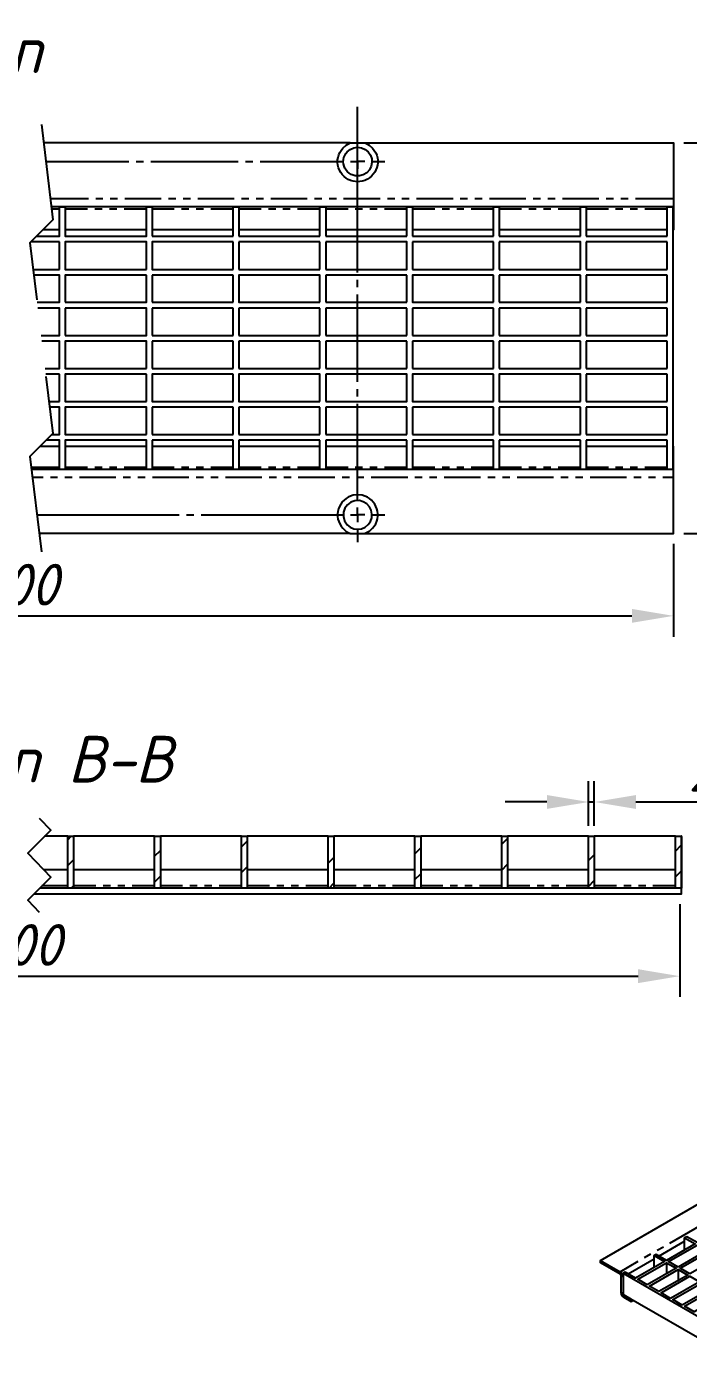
# Model space of a CAD drawing. Header units: millimetres. Extents: x 29006 to 29645, y 5570 to 5801.
# Drawn here: x 29541.5 to 29581.2, y 5585.7 to 5665 of the extents above; entities that cross this region are included whole.
import ezdxf

# ---------------------------------------------------------------- set-up
doc = ezdxf.new("R2010")
doc.units = ezdxf.units.MM
doc.styles.add('GOST-2.304_Type-B_italic', font='')
doc.styles.get('GOST-2.304_Type-B_italic').set_extended_font_data('GOST Common', italic=True)
doc.dimstyles.new('ISO-25', dxfattribs={"dimtxt": 2.5, "dimasz": 2.5, "dimexe": 1.25, "dimexo": 0.625, "dimtad": 1, "dimtoh": 1, "dimtxsty": 'GOST-2.304_Type-B_italic', "dimcen": 2.5, "dimadec": 0, "dimazin": 0, "dimtfac": 1, "dimtmove": 0, "dimatfit": 3, "dimfxl": 1, "dimarcsym": 0})

# ---------------------------------------------------------------- blocks, each defined once
blk = doc.blocks.new('*D51')
at = {"color": 0, "lineweight": -2, "transparency": 16777216}
for p, q in [((29500.333, 5633.905), (29500.333, 5628.339)), ((29580.334, 5633.905), (29580.334, 5628.339)), ((29502.833, 5629.589), (29577.834, 5629.589))]:
    blk.add_line(p, q, dxfattribs=at)
at = {"color": 0, "transparency": 16777216}
for points in [[(29502.833, 5630.006), (29502.833, 5629.172), (29500.333, 5629.589)], [(29577.834, 5630.006), (29577.834, 5629.172), (29580.334, 5629.589)]]:
    blk.add_solid(points, dxfattribs=at)
at = {"layer": 'Defpoints', "color": 0, "transparency": 16777216}
for p in [(29500.333, 5634.53), (29580.334, 5634.53), (29580.334, 5629.589)]:
    blk.add_point(p, dxfattribs=at)
at = {"color": 0, "transparency": 16777216, "insert": (29540.333, 5631.464), "char_height": 2.5, "attachment_point": 5, "style": 'GOST-2.304_Type-B_italic'}
blk.add_mtext('1000', dxfattribs=at)
blk = doc.blocks.new('*D52')
at = {"color": 0, "lineweight": -2, "transparency": 16777216}
for p, q in [((29580.959, 5657.971), (29586.97, 5657.971)), ((29585.72, 5655.471), (29585.72, 5637.03)), ((29580.959, 5634.53), (29586.97, 5634.53))]:
    blk.add_line(p, q, dxfattribs=at)
at = {"color": 0, "transparency": 16777216}
for points in [[(29585.303, 5655.471), (29586.136, 5655.471), (29585.72, 5657.971)], [(29585.303, 5637.03), (29586.136, 5637.03), (29585.72, 5634.53)]]:
    blk.add_solid(points, dxfattribs=at)
at = {"layer": 'Defpoints', "color": 0, "transparency": 16777216}
for p in [(29580.334, 5657.971), (29580.334, 5634.53), (29585.72, 5634.53)]:
    blk.add_point(p, dxfattribs=at)
at = {"color": 0, "transparency": 16777216, "insert": (29583.845, 5646.251), "char_height": 2.5, "attachment_point": 5, "rotation": 90, "style": 'GOST-2.304_Type-B_italic'}
blk.add_mtext('136', dxfattribs=at)
blk = doc.blocks.new('*D53')
at = {"color": 0, "lineweight": -2, "transparency": 16777216}
for p, q in [((29575.234, 5616.985), (29575.234, 5619.67)), ((29575.577, 5616.985), (29575.577, 5619.67)), ((29572.734, 5618.42), (29570.234, 5618.42)), ((29575.234, 5618.42), (29575.577, 5618.42)), ((29578.077, 5618.42), (29583.493, 5618.42))]:
    blk.add_line(p, q, dxfattribs=at)
at = {"color": 0, "transparency": 16777216}
for points in [[(29572.734, 5618.837), (29572.734, 5618.004), (29575.234, 5618.42)], [(29578.077, 5618.837), (29578.077, 5618.004), (29575.577, 5618.42)]]:
    blk.add_solid(points, dxfattribs=at)
at = {"layer": 'Defpoints', "color": 0, "transparency": 16777216}
for p in [(29575.577, 5618.42), (29575.234, 5616.36), (29575.577, 5616.36)]:
    blk.add_point(p, dxfattribs=at)
at = {"color": 0, "transparency": 16777216, "insert": (29582.035, 5620.295), "char_height": 2.5, "attachment_point": 5, "style": 'GOST-2.304_Type-B_italic'}
blk.add_mtext('2', dxfattribs=at)
blk = doc.blocks.new('*D48')
at = {"color": 0, "lineweight": -2, "transparency": 16777216}
for p, q in [((29500.333, 5612.284), (29500.333, 5606.719)), ((29580.705, 5612.284), (29580.705, 5606.719)), ((29502.833, 5607.969), (29578.205, 5607.969))]:
    blk.add_line(p, q, dxfattribs=at)
at = {"color": 0, "transparency": 16777216}
for points in [[(29502.833, 5608.386), (29502.833, 5607.552), (29500.333, 5607.969)], [(29578.205, 5608.386), (29578.205, 5607.552), (29580.705, 5607.969)]]:
    blk.add_solid(points, dxfattribs=at)
at = {"layer": 'Defpoints', "color": 0, "transparency": 16777216}
for p in [(29500.333, 5612.909), (29580.705, 5612.909), (29580.705, 5607.969)]:
    blk.add_point(p, dxfattribs=at)
at = {"color": 0, "transparency": 16777216, "insert": (29540.519, 5609.844), "char_height": 2.5, "attachment_point": 5, "style": 'GOST-2.304_Type-B_italic'}
blk.add_mtext('1000', dxfattribs=at)

msp = doc.modelspace()

# ---------------------------------------------------------------- linework, layer by layer
at = {"color": 0}
for points in [[(29561.371, 5655.214), (29561.371, 5660.131)], [(29542.395, 5659.066), (29543.08, 5653.346), (29541.701, 5651.967), (29542.11, 5648.545)], [(29561.371, 5657.709), (29561.371, 5658.482)], [(29560.926, 5657.971), (29542.526, 5657.971)], [(29561.824, 5657.971), (29580.334, 5657.971), (29580.334, 5654.608), (29580.334, 5654.513)], [(29542.657, 5656.848), (29547.64, 5656.848)], [(29548.078, 5656.848), (29548.516, 5656.848)], [(29548.954, 5656.848), (29554.207, 5656.848)], [(29554.644, 5656.848), (29555.082, 5656.848)], [(29555.52, 5656.848), (29560.51, 5656.848)], [(29560.941, 5656.848), (29561.371, 5656.848), (29561.371, 5657.278)], [(29561.802, 5656.848), (29561.371, 5656.848), (29561.371, 5656.417)], [(29562.232, 5656.848), (29563.013, 5656.848)], [(29561.371, 5650.194), (29561.371, 5655.447), (29561.371, 5655.885), (29561.371, 5655.987)], [(29545.211, 5654.608), (29543.022, 5654.608), (29542.927, 5654.608)], [(29546.086, 5654.608), (29545.649, 5654.608)], [(29546.962, 5654.608), (29546.524, 5654.608)], [(29549.588, 5654.608), (29547.4, 5654.608)], [(29550.464, 5654.608), (29550.026, 5654.608)], [(29551.339, 5654.608), (29550.902, 5654.608)], [(29553.966, 5654.608), (29551.777, 5654.608)], [(29554.841, 5654.608), (29554.404, 5654.608)], [(29555.717, 5654.608), (29555.279, 5654.608)], [(29558.344, 5654.608), (29556.155, 5654.608)], [(29559.219, 5654.608), (29558.781, 5654.608)], [(29560.095, 5654.608), (29559.657, 5654.608)], [(29562.721, 5654.608), (29560.532, 5654.608)], [(29563.597, 5654.608), (29563.159, 5654.608)], [(29564.472, 5654.608), (29564.034, 5654.608)], [(29567.099, 5654.608), (29564.91, 5654.608)], [(29567.974, 5654.608), (29567.536, 5654.608)], [(29568.85, 5654.608), (29568.412, 5654.608)], [(29571.476, 5654.608), (29569.287, 5654.608)], [(29572.352, 5654.608), (29571.914, 5654.608)], [(29573.227, 5654.608), (29572.79, 5654.608)], [(29575.854, 5654.608), (29573.665, 5654.608)], [(29576.729, 5654.608), (29576.292, 5654.608)], [(29577.605, 5654.608), (29577.167, 5654.608)], [(29580.334, 5654.608), (29578.043, 5654.608)], [(29542.103, 5652.368), (29543.482, 5652.368), (29543.482, 5654.127), (29543.824, 5654.127), (29543.824, 5652.368), (29548.691, 5652.368), (29548.691, 5654.127), (29549.034, 5654.127), (29549.034, 5652.368)], [(29580.334, 5654.134), (29542.986, 5654.134)], [(29543.482, 5654.002), (29543, 5654.002)], [(29545.16, 5654.002), (29543.825, 5654.002)], [(29546.035, 5654.002), (29545.598, 5654.002)], [(29546.911, 5654.002), (29546.473, 5654.002)], [(29548.691, 5654.002), (29547.349, 5654.002)], [(29550.369, 5654.002), (29549.034, 5654.002)], [(29551.245, 5654.002), (29550.807, 5654.002)], [(29552.12, 5654.002), (29551.682, 5654.002)], [(29553.9, 5654.002), (29552.558, 5654.002)], [(29553.9, 5652.368), (29553.9, 5654.127), (29554.243, 5654.127), (29554.243, 5652.368)], [(29555.578, 5654.002), (29554.243, 5654.002)], [(29556.454, 5654.002), (29556.016, 5654.002)], [(29557.329, 5654.002), (29556.892, 5654.002)], [(29559.11, 5654.002), (29557.767, 5654.002)], [(29559.109, 5652.368), (29559.109, 5654.127), (29559.46, 5654.127), (29559.46, 5652.368)], [(29560.795, 5654.002), (29559.46, 5654.002)], [(29561.67, 5654.002), (29561.233, 5654.002)], [(29562.546, 5654.002), (29562.108, 5654.002)], [(29564.319, 5654.002), (29562.984, 5654.002)], [(29564.319, 5652.368), (29564.319, 5654.127), (29564.669, 5654.127), (29564.669, 5652.368)], [(29566.004, 5654.002), (29564.669, 5654.002)], [(29566.88, 5654.002), (29566.442, 5654.002)], [(29567.755, 5654.002), (29567.318, 5654.002)], [(29569.528, 5654.002), (29568.193, 5654.002)], [(29569.528, 5652.368), (29569.528, 5654.127), (29569.878, 5654.127), (29569.878, 5652.368)], [(29571.214, 5654.002), (29569.878, 5654.002)], [(29572.089, 5654.002), (29571.651, 5654.002)], [(29572.965, 5654.002), (29572.527, 5654.002)], [(29574.745, 5654.002), (29573.402, 5654.002)], [(29574.745, 5652.368), (29574.745, 5654.127), (29575.088, 5654.127), (29575.088, 5652.368)], [(29576.423, 5654.002), (29575.088, 5654.002)], [(29577.298, 5654.002), (29576.861, 5654.002)], [(29578.174, 5654.002), (29577.736, 5654.002)], [(29579.954, 5654.002), (29578.612, 5654.002)], [(29579.954, 5652.368), (29579.954, 5654.127), (29580.297, 5654.127), (29580.297, 5638.375), (29579.954, 5638.375), (29579.954, 5640.133)], [(29580.334, 5654.032), (29580.334, 5654.002), (29580.334, 5652.755), (29580.297, 5652.755)], [(29580.334, 5654.002), (29580.297, 5654.002)], [(29580.334, 5654.141), (29580.334, 5654.134), (29580.334, 5654.127)], [(29543.482, 5652.755), (29542.489, 5652.755)], [(29548.691, 5652.755), (29543.825, 5652.755)], [(29553.9, 5652.755), (29549.034, 5652.755)], [(29559.11, 5652.755), (29554.243, 5652.755)], [(29564.319, 5652.755), (29559.46, 5652.755)], [(29569.528, 5652.755), (29564.669, 5652.755)], [(29574.745, 5652.755), (29569.878, 5652.755)], [(29579.954, 5652.755), (29575.088, 5652.755)], [(29543.482, 5652.025), (29541.76, 5652.025)], [(29543.482, 5650.384), (29543.482, 5652.025)], [(29549.034, 5652.368), (29553.9, 5652.368)], [(29553.9, 5652.025), (29549.034, 5652.025), (29549.034, 5650.384), (29553.9, 5650.384)], [(29553.9, 5650.384), (29553.9, 5652.025)], [(29554.243, 5652.368), (29559.11, 5652.368)], [(29554.243, 5652.025), (29554.243, 5650.384)], [(29559.11, 5652.025), (29554.243, 5652.025)], [(29559.109, 5650.384), (29559.109, 5652.025)], [(29559.46, 5652.368), (29564.319, 5652.368)], [(29559.46, 5650.384), (29564.319, 5650.384), (29564.319, 5652.025), (29559.46, 5652.025)], [(29559.46, 5652.025), (29559.46, 5650.384)], [(29564.669, 5652.368), (29569.528, 5652.368)], [(29564.669, 5652.025), (29564.669, 5650.384)], [(29569.528, 5652.025), (29564.669, 5652.025)], [(29569.528, 5650.384), (29569.528, 5652.025)], [(29569.878, 5652.368), (29574.745, 5652.368)], [(29569.878, 5650.384), (29574.745, 5650.384), (29574.745, 5652.025), (29569.878, 5652.025)], [(29569.878, 5652.025), (29569.878, 5650.384)], [(29575.088, 5652.368), (29579.954, 5652.368)], [(29575.088, 5652.025), (29575.088, 5650.384)], [(29579.954, 5652.025), (29575.088, 5652.025)], [(29579.954, 5650.384), (29579.954, 5652.025)], [(29541.891, 5650.384), (29543.482, 5650.384)], [(29554.243, 5650.384), (29559.11, 5650.384)], [(29564.669, 5650.384), (29569.528, 5650.384)], [(29575.088, 5650.384), (29579.954, 5650.384)], [(29542.132, 5648.406), (29543.482, 5648.406), (29543.482, 5650.041), (29541.935, 5650.041)], [(29548.691, 5650.041), (29543.824, 5650.041), (29543.824, 5648.406)], [(29543.825, 5648.406), (29548.691, 5648.406), (29548.691, 5650.041)], [(29549.034, 5650.041), (29549.034, 5648.406)], [(29553.9, 5650.041), (29549.034, 5650.041)], [(29553.9, 5648.406), (29553.9, 5650.041)], [(29559.46, 5650.041), (29559.46, 5648.406)], [(29564.319, 5650.041), (29559.46, 5650.041)], [(29561.371, 5649.318), (29561.371, 5649.756)], [(29564.319, 5648.406), (29564.319, 5650.041)], [(29569.528, 5650.041), (29564.669, 5650.041), (29564.669, 5648.406), (29569.528, 5648.406)], [(29569.528, 5648.406), (29569.528, 5650.041)], [(29569.878, 5650.041), (29569.878, 5648.406)], [(29574.745, 5650.041), (29569.878, 5650.041)], [(29574.745, 5648.406), (29574.745, 5650.041)], [(29575.088, 5650.041), (29575.088, 5648.406)], [(29579.954, 5650.041), (29575.088, 5650.041)], [(29579.954, 5648.406), (29579.954, 5650.041)], [(29561.371, 5643.628), (29561.371, 5648.881)], [(29542.373, 5646.422), (29543.482, 5646.422), (29543.482, 5648.056), (29542.176, 5648.056)], [(29543.824, 5648.056), (29543.824, 5646.422)], [(29543.825, 5646.422), (29548.691, 5646.422), (29548.691, 5648.056), (29543.825, 5648.056)], [(29549.034, 5648.406), (29553.9, 5648.406)], [(29549.034, 5648.056), (29549.034, 5646.422)], [(29553.9, 5648.056), (29549.034, 5648.056)], [(29553.9, 5646.422), (29553.9, 5648.056)], [(29554.243, 5648.056), (29554.243, 5646.422)], [(29559.11, 5648.056), (29554.243, 5648.056)], [(29559.109, 5646.422), (29559.109, 5648.056)], [(29559.46, 5648.406), (29564.319, 5648.406)], [(29559.46, 5648.056), (29559.46, 5646.422)], [(29564.319, 5648.056), (29559.46, 5648.056)], [(29564.319, 5646.422), (29564.319, 5648.056)], [(29564.669, 5648.056), (29564.669, 5646.422)], [(29569.528, 5648.056), (29564.669, 5648.056)], [(29569.528, 5646.422), (29569.528, 5648.056)], [(29569.878, 5648.406), (29574.745, 5648.406)], [(29569.878, 5648.056), (29569.878, 5646.422)], [(29574.745, 5648.056), (29569.878, 5648.056)], [(29574.745, 5646.422), (29574.745, 5648.056)], [(29575.088, 5648.406), (29579.954, 5648.406)], [(29575.088, 5648.056), (29575.088, 5646.422)], [(29579.954, 5648.056), (29575.088, 5648.056)], [(29579.954, 5646.422), (29579.954, 5648.056)], [(29549.034, 5646.422), (29553.9, 5646.422)], [(29554.243, 5646.422), (29559.11, 5646.422)], [(29559.46, 5646.422), (29564.319, 5646.422)], [(29564.669, 5646.422), (29569.528, 5646.422)], [(29569.878, 5646.422), (29574.745, 5646.422)], [(29575.088, 5646.422), (29579.954, 5646.422)], [(29542.613, 5644.437), (29543.482, 5644.437), (29543.482, 5646.079), (29542.416, 5646.079)], [(29549.034, 5646.079), (29549.034, 5644.437)], [(29553.9, 5646.079), (29549.034, 5646.079)], [(29553.9, 5644.437), (29553.9, 5646.079)], [(29554.243, 5646.079), (29554.243, 5644.437)], [(29559.11, 5646.079), (29554.243, 5646.079)], [(29559.109, 5644.437), (29559.109, 5646.079)], [(29559.46, 5646.079), (29559.46, 5644.437)], [(29564.319, 5646.079), (29559.46, 5646.079)], [(29564.319, 5644.437), (29564.319, 5646.079)], [(29564.669, 5646.079), (29564.669, 5644.437)], [(29569.528, 5646.079), (29564.669, 5646.079)], [(29569.528, 5644.437), (29569.528, 5646.079)], [(29569.878, 5646.079), (29569.878, 5644.437)], [(29574.745, 5646.079), (29569.878, 5646.079)], [(29574.745, 5644.437), (29574.745, 5646.079)], [(29575.088, 5646.079), (29575.088, 5644.437)], [(29579.954, 5646.079), (29575.088, 5646.079)], [(29579.954, 5644.437), (29579.954, 5646.079)], [(29543.482, 5644.095), (29542.65, 5644.095)], [(29543.482, 5642.46), (29543.482, 5644.095)], [(29548.691, 5644.095), (29543.824, 5644.095), (29543.824, 5642.46), (29548.691, 5642.46)], [(29548.691, 5642.46), (29548.691, 5644.095)], [(29549.034, 5644.437), (29553.9, 5644.437)], [(29553.9, 5644.095), (29549.034, 5644.095), (29549.034, 5642.46), (29553.9, 5642.46)], [(29553.9, 5642.46), (29553.9, 5644.095)], [(29554.243, 5644.437), (29559.11, 5644.437)], [(29559.46, 5644.437), (29564.319, 5644.437)], [(29559.46, 5642.46), (29564.319, 5642.46), (29564.319, 5644.095), (29559.46, 5644.095)], [(29559.46, 5644.095), (29559.46, 5642.46)], [(29564.669, 5644.437), (29569.528, 5644.437)], [(29569.528, 5644.095), (29564.669, 5644.095), (29564.669, 5642.46), (29569.528, 5642.46)], [(29569.528, 5642.46), (29569.528, 5644.095)], [(29569.878, 5644.437), (29574.745, 5644.437)], [(29575.088, 5644.437), (29579.954, 5644.437)], [(29575.088, 5644.095), (29575.088, 5642.46)], [(29579.954, 5644.095), (29575.088, 5644.095)], [(29579.954, 5642.46), (29579.954, 5644.095)], [(29542.665, 5643.963), (29543.073, 5640.541)], [(29542.847, 5642.46), (29543.482, 5642.46)], [(29561.371, 5642.752), (29561.371, 5643.19)], [(29575.088, 5642.46), (29579.954, 5642.46)], [(29543.029, 5640.476), (29543.482, 5640.476), (29543.482, 5642.11), (29542.891, 5642.11)], [(29549.034, 5642.11), (29549.034, 5640.476)], [(29553.9, 5642.11), (29549.034, 5642.11)], [(29553.9, 5640.476), (29553.9, 5642.11)], [(29554.243, 5642.11), (29554.243, 5640.476)], [(29559.11, 5642.11), (29554.243, 5642.11)], [(29559.109, 5640.476), (29559.109, 5642.11)], [(29559.46, 5642.11), (29559.46, 5640.476)], [(29564.319, 5642.11), (29559.46, 5642.11)], [(29561.371, 5636.514), (29561.371, 5642.314)], [(29564.319, 5640.476), (29564.319, 5642.11)], [(29564.669, 5642.11), (29564.669, 5640.476)], [(29569.528, 5642.11), (29564.669, 5642.11)], [(29569.528, 5640.476), (29569.528, 5642.11)], [(29569.878, 5642.11), (29569.878, 5640.476)], [(29574.745, 5642.11), (29569.878, 5642.11)], [(29574.745, 5640.476), (29574.745, 5642.11)], [(29575.088, 5642.11), (29575.088, 5640.476)], [(29579.954, 5642.11), (29575.088, 5642.11)], [(29579.954, 5640.476), (29579.954, 5642.11)], [(29543.08, 5640.534), (29541.701, 5639.155), (29542.395, 5633.435)], [(29549.034, 5640.133), (29549.034, 5638.375), (29548.691, 5638.375), (29548.691, 5640.133), (29543.824, 5640.133), (29543.824, 5638.375), (29543.482, 5638.375), (29543.482, 5640.133), (29542.679, 5640.133)], [(29549.034, 5640.476), (29553.9, 5640.476)], [(29553.9, 5640.133), (29549.034, 5640.133)], [(29554.243, 5640.133), (29554.243, 5638.375), (29553.9, 5638.375), (29553.9, 5640.133)], [(29554.243, 5640.476), (29559.11, 5640.476)], [(29559.11, 5640.133), (29554.243, 5640.133)], [(29559.46, 5640.133), (29559.46, 5638.375), (29559.109, 5638.375), (29559.109, 5640.133)], [(29559.46, 5640.476), (29564.319, 5640.476)], [(29564.319, 5640.133), (29559.46, 5640.133)], [(29564.669, 5640.133), (29564.669, 5638.375), (29564.319, 5638.375), (29564.319, 5640.133)], [(29564.669, 5640.476), (29569.528, 5640.476)], [(29569.528, 5640.133), (29564.669, 5640.133)], [(29569.878, 5640.133), (29569.878, 5638.375), (29569.528, 5638.375), (29569.528, 5640.133)], [(29569.878, 5640.476), (29574.745, 5640.476)], [(29574.745, 5640.133), (29569.878, 5640.133)], [(29575.088, 5640.133), (29575.088, 5638.375), (29574.745, 5638.375), (29574.745, 5640.133)], [(29575.088, 5640.476), (29579.954, 5640.476)], [(29579.954, 5640.133), (29575.088, 5640.133)], [(29543.482, 5639.746), (29542.292, 5639.746)], [(29548.691, 5639.746), (29543.825, 5639.746)], [(29553.9, 5639.746), (29549.034, 5639.746)], [(29559.11, 5639.746), (29554.243, 5639.746)], [(29564.319, 5639.746), (29559.46, 5639.746)], [(29569.528, 5639.746), (29564.669, 5639.746)], [(29574.745, 5639.746), (29569.878, 5639.746)], [(29579.954, 5639.746), (29575.088, 5639.746)], [(29580.334, 5638.469), (29580.334, 5638.491), (29580.334, 5639.746), (29580.297, 5639.746)], [(29543.482, 5638.491), (29541.782, 5638.491)], [(29545.16, 5638.491), (29543.825, 5638.491)], [(29546.035, 5638.491), (29545.598, 5638.491)], [(29546.911, 5638.491), (29546.473, 5638.491)], [(29548.691, 5638.491), (29547.349, 5638.491)], [(29550.369, 5638.491), (29549.034, 5638.491)], [(29551.245, 5638.491), (29550.807, 5638.491)], [(29552.12, 5638.491), (29551.682, 5638.491)], [(29553.9, 5638.491), (29552.558, 5638.491)], [(29555.578, 5638.491), (29554.243, 5638.491)], [(29556.454, 5638.491), (29556.016, 5638.491)], [(29557.329, 5638.491), (29556.892, 5638.491)], [(29559.11, 5638.491), (29557.767, 5638.491)], [(29560.795, 5638.491), (29559.46, 5638.491)], [(29561.67, 5638.491), (29561.233, 5638.491)], [(29562.546, 5638.491), (29562.108, 5638.491)], [(29564.319, 5638.491), (29562.984, 5638.491)], [(29566.004, 5638.491), (29564.669, 5638.491)], [(29566.88, 5638.491), (29566.442, 5638.491)], [(29567.755, 5638.491), (29567.318, 5638.491)], [(29569.528, 5638.491), (29568.193, 5638.491)], [(29571.214, 5638.491), (29569.878, 5638.491)], [(29572.089, 5638.491), (29571.651, 5638.491)], [(29572.965, 5638.491), (29572.527, 5638.491)], [(29574.745, 5638.491), (29573.402, 5638.491)], [(29576.423, 5638.491), (29575.088, 5638.491)], [(29577.298, 5638.491), (29576.861, 5638.491)], [(29578.174, 5638.491), (29577.736, 5638.491)], [(29579.954, 5638.491), (29578.612, 5638.491)], [(29580.334, 5638.491), (29580.297, 5638.491)], [(29580.334, 5638.353), (29580.334, 5638.367), (29541.796, 5638.367)], [(29542.489, 5637.893), (29541.855, 5637.893)], [(29543.365, 5637.893), (29542.927, 5637.893)], [(29544.24, 5637.893), (29543.803, 5637.893)], [(29546.867, 5637.893), (29544.678, 5637.893)], [(29547.743, 5637.893), (29547.305, 5637.893)], [(29548.618, 5637.893), (29548.18, 5637.893)], [(29551.245, 5637.893), (29549.056, 5637.893)], [(29552.12, 5637.893), (29551.682, 5637.893)], [(29552.996, 5637.893), (29552.558, 5637.893)], [(29555.622, 5637.893), (29553.433, 5637.893)], [(29556.498, 5637.893), (29556.06, 5637.893)], [(29557.373, 5637.893), (29556.935, 5637.893)], [(29560, 5637.893), (29557.811, 5637.893)], [(29560.875, 5637.893), (29560.437, 5637.893)], [(29561.751, 5637.893), (29561.313, 5637.893)], [(29562.269, 5634.843), (29562.064, 5634.661), (29561.824, 5634.53), (29580.334, 5634.53), (29580.334, 5637.893), (29580.334, 5637.981)], [(29564.377, 5637.893), (29562.189, 5637.893)], [(29565.253, 5637.893), (29564.815, 5637.893)], [(29566.128, 5637.893), (29565.691, 5637.893)], [(29568.755, 5637.893), (29566.566, 5637.893)], [(29569.63, 5637.893), (29569.193, 5637.893)], [(29570.506, 5637.893), (29570.068, 5637.893)], [(29573.132, 5637.893), (29570.944, 5637.893)], [(29574.008, 5637.893), (29573.57, 5637.893)], [(29574.883, 5637.893), (29574.446, 5637.893)], [(29577.51, 5637.893), (29575.321, 5637.893)], [(29578.386, 5637.893), (29577.948, 5637.893)], [(29579.261, 5637.893), (29578.823, 5637.893)], [(29580.334, 5637.893), (29579.699, 5637.893)], [(29580.334, 5638.367), (29580.334, 5638.375)], [(29561.919, 5636.317), (29561.714, 5636.441), (29561.488, 5636.507)], [(29542.125, 5635.653), (29550.661, 5635.653)], [(29551.099, 5635.653), (29551.536, 5635.653)], [(29551.974, 5635.653), (29557.227, 5635.653), (29557.665, 5635.653), (29560.51, 5635.653)], [(29560.941, 5635.653), (29561.371, 5635.653), (29561.371, 5636.084)], [(29561.802, 5635.653), (29561.371, 5635.653), (29561.371, 5635.215)], [(29562.232, 5635.653), (29563.013, 5635.653)], [(29560.744, 5635.062), (29560.926, 5634.916), (29561.138, 5634.821), (29561.371, 5634.785), (29561.605, 5634.821)], [(29560.926, 5634.53), (29561.824, 5634.53)], [(29561.371, 5634.785), (29561.371, 5634.012)], [(29542.263, 5617.455), (29542.949, 5616.733), (29541.57, 5615.354), (29542.949, 5613.916), (29541.57, 5612.537), (29542.263, 5611.815)], [(29543.978, 5616.36), (29542.577, 5616.36)], [(29543.978, 5616.149), (29544.182, 5616.36)], [(29549.187, 5616.36), (29544.321, 5616.36)], [(29554.396, 5616.36), (29549.53, 5616.36)], [(29559.606, 5616.36), (29554.739, 5616.36)], [(29559.606, 5616.302), (29559.664, 5616.36)], [(29564.815, 5616.36), (29559.949, 5616.36)], [(29570.024, 5616.36), (29565.158, 5616.36)], [(29575.234, 5616.36), (29570.367, 5616.36)], [(29580.443, 5616.36), (29575.577, 5616.36)], [(29580.822, 5616.346), (29580.822, 5616.36), (29580.786, 5616.36)], [(29549.187, 5615.164), (29549.53, 5615.514)], [(29554.396, 5615.733), (29554.739, 5616.076)], [(29564.815, 5615.317), (29565.158, 5615.667)], [(29570.024, 5615.886), (29570.367, 5616.229)], [(29580.443, 5615.47), (29580.786, 5615.821)], [(29580.822, 5615.886), (29580.786, 5615.886)], [(29580.822, 5615.981), (29580.822, 5615.886), (29580.822, 5613.384), (29580.822, 5613.362)], [(29543.978, 5614.602), (29544.321, 5614.945)], [(29559.606, 5614.755), (29559.949, 5615.098)], [(29575.234, 5614.909), (29575.577, 5615.251)], [(29542.511, 5614.376), (29543.978, 5614.376)], [(29544.321, 5614.376), (29549.187, 5614.376)], [(29549.187, 5613.617), (29549.53, 5613.96)], [(29549.53, 5614.376), (29554.396, 5614.376)], [(29554.396, 5614.186), (29554.739, 5614.529)], [(29554.739, 5614.376), (29559.606, 5614.376)], [(29559.949, 5614.376), (29564.815, 5614.376)], [(29564.815, 5613.77), (29565.158, 5614.113)], [(29565.158, 5614.376), (29570.024, 5614.376)], [(29570.024, 5614.339), (29570.367, 5614.682)], [(29570.367, 5614.376), (29575.234, 5614.376)], [(29575.577, 5614.376), (29580.443, 5614.376)], [(29580.443, 5613.924), (29580.786, 5614.266)], [(29541.95, 5612.909), (29580.822, 5612.909), (29580.822, 5613.252), (29580.786, 5613.252)], [(29543.978, 5613.252), (29542.292, 5613.252)], [(29543.978, 5613.384), (29542.416, 5613.384)], [(29544.175, 5613.252), (29544.321, 5613.398)], [(29545.656, 5613.384), (29544.321, 5613.384)], [(29549.187, 5613.252), (29544.321, 5613.252)], [(29546.531, 5613.384), (29546.094, 5613.384)], [(29547.407, 5613.384), (29546.969, 5613.384)], [(29549.187, 5613.384), (29547.845, 5613.384)], [(29550.865, 5613.384), (29549.53, 5613.384)], [(29554.396, 5613.252), (29549.53, 5613.252)], [(29551.741, 5613.384), (29551.303, 5613.384)], [(29552.616, 5613.384), (29552.178, 5613.384)], [(29554.396, 5613.384), (29553.054, 5613.384)], [(29556.075, 5613.384), (29554.739, 5613.384)], [(29559.606, 5613.252), (29554.739, 5613.252)], [(29556.95, 5613.384), (29556.512, 5613.384)], [(29557.826, 5613.384), (29557.388, 5613.384)], [(29559.606, 5613.384), (29558.263, 5613.384)], [(29559.657, 5613.252), (29559.949, 5613.551)], [(29561.284, 5613.384), (29559.949, 5613.384)], [(29564.815, 5613.252), (29559.949, 5613.252)], [(29562.159, 5613.384), (29561.722, 5613.384)], [(29563.035, 5613.384), (29562.597, 5613.384)], [(29564.815, 5613.384), (29563.473, 5613.384)], [(29566.493, 5613.384), (29565.158, 5613.384)], [(29570.024, 5613.252), (29565.158, 5613.252)], [(29567.369, 5613.384), (29566.931, 5613.384)], [(29568.244, 5613.384), (29567.806, 5613.384)], [(29570.024, 5613.384), (29568.682, 5613.384)], [(29571.702, 5613.384), (29570.367, 5613.384)], [(29575.234, 5613.252), (29570.367, 5613.252)], [(29572.578, 5613.384), (29572.14, 5613.384)], [(29573.453, 5613.384), (29573.016, 5613.384)], [(29575.234, 5613.384), (29573.891, 5613.384)], [(29575.234, 5613.354), (29575.577, 5613.705)], [(29576.912, 5613.384), (29575.577, 5613.384)], [(29580.443, 5613.252), (29575.577, 5613.252)], [(29577.787, 5613.384), (29577.35, 5613.384)], [(29578.663, 5613.384), (29578.225, 5613.384)], [(29580.443, 5613.384), (29579.101, 5613.384)], [(29580.822, 5613.384), (29580.786, 5613.384)], [(29580.822, 5613.26), (29580.822, 5613.252)], [(29575.945, 5590.911), (29582.49, 5594.69), (29582.453, 5594.617), (29582.446, 5594.537)], [(29580.118, 5591.954), (29582.015, 5593.049)], [(29581.745, 5591.976), (29581.125, 5592.334), (29581.001, 5592.261), (29581.629, 5591.903), (29579.907, 5590.911), (29579.287, 5591.269), (29579.163, 5591.203), (29579.783, 5590.838), (29578.061, 5589.846), (29577.441, 5590.203), (29577.317, 5590.138), (29582.891, 5586.92)], [(29579.36, 5591.517), (29579.739, 5591.735)], [(29579.447, 5591.174), (29581.001, 5592.071)], [(29581.001, 5591.546), (29581.001, 5592.261)], [(29577.185, 5588.949), (29577.185, 5588.985), (29577.185, 5590.006), (29577.178, 5590.021), (29577.178, 5590.043), (29577.171, 5590.05), (29577.164, 5590.065), (29577.149, 5590.079), (29577.134, 5590.087), (29575.945, 5590.773), (29575.945, 5590.911), (29577.134, 5590.225), (29577.171, 5590.203)], [(29577.609, 5590.108), (29579.163, 5591.013)], [(29578.601, 5591.079), (29578.98, 5591.298)], [(29579.163, 5590.481), (29579.163, 5591.203)], [(29577.134, 5590.225), (29578.221, 5590.86)], [(29577.134, 5590.225), (29577.134, 5590.086)], [(29577.317, 5590.138), (29577.317, 5588.905)], [(29579.907, 5590.773), (29579.907, 5590.101)], [(29580.607, 5590.364), (29580.607, 5589.7)], [(29577.185, 5590.006), (29577.302, 5589.941), (29577.317, 5589.948)], [(29577.302, 5589.977), (29577.302, 5589.941), (29577.302, 5588.919), (29577.302, 5588.905), (29577.31, 5588.897), (29577.31, 5588.883), (29577.317, 5588.876), (29577.324, 5588.861), (29577.331, 5588.854), (29577.339, 5588.846), (29577.346, 5588.839), (29577.791, 5588.584), (29577.806, 5588.591)], [(29577.185, 5588.985), (29577.302, 5588.919), (29577.317, 5588.927)], [(29577.317, 5588.722), (29577.346, 5588.7), (29577.791, 5588.445), (29577.791, 5588.584)], [(29577.346, 5588.7), (29577.346, 5588.839), (29577.36, 5588.846)], [(29577.361, 5588.846), (29582.847, 5585.68)], [(29577.791, 5588.445), (29577.922, 5588.518)]]:
    msp.add_lwpolyline(points, dxfattribs=at)
for points in [[(29561.649, 5655.673), (29561.371, 5655.644), (29561.101, 5655.673, -0.569933), (29560.474, 5657.65), (29560.686, 5657.84), (29560.926, 5657.971), (29561.824, 5657.971), (29562.064, 5657.84), (29562.269, 5657.65)], [(29561.919, 5656.177), (29561.714, 5656.06), (29561.488, 5655.994, -0.704818), (29560.744, 5657.439), (29560.926, 5657.585), (29561.138, 5657.68), (29561.371, 5657.709), (29561.605, 5657.68)], [(29561.649, 5636.828), (29561.371, 5636.857), (29561.101, 5636.828, 0.568911), (29560.474, 5634.843), (29560.686, 5634.661), (29560.926, 5634.53), (29542.263, 5634.53)]]:
    msp.add_lwpolyline(points, format="xyb", dxfattribs=at)
for points in [[(29548.691, 5650.384), (29548.691, 5652.025), (29543.824, 5652.025), (29543.824, 5650.384)], [(29559.11, 5648.406), (29559.11, 5650.041), (29554.243, 5650.041), (29554.243, 5648.406)], [(29548.691, 5644.437), (29548.691, 5646.079), (29543.824, 5646.079), (29543.824, 5644.437)], [(29559.11, 5642.46), (29559.11, 5644.095), (29554.243, 5644.095), (29554.243, 5642.46)], [(29574.745, 5642.46), (29574.745, 5644.095), (29569.878, 5644.095), (29569.878, 5642.46)], [(29548.691, 5640.476), (29548.691, 5642.11), (29543.824, 5642.11), (29543.824, 5640.476)], [(29544.321, 5616.36), (29544.321, 5613.252), (29543.978, 5613.252), (29543.978, 5616.36)], [(29549.53, 5616.36), (29549.53, 5613.252), (29549.187, 5613.252), (29549.187, 5616.36)], [(29554.739, 5616.36), (29554.739, 5613.252), (29554.396, 5613.252), (29554.396, 5616.36)], [(29559.606, 5613.252), (29559.606, 5616.36), (29559.949, 5616.36), (29559.949, 5613.252)], [(29565.158, 5616.36), (29565.158, 5613.252), (29564.815, 5613.252), (29564.815, 5616.36)], [(29570.367, 5616.36), (29570.367, 5613.252), (29570.024, 5613.252), (29570.024, 5616.36)], [(29575.577, 5616.36), (29575.577, 5613.252), (29575.234, 5613.252), (29575.234, 5616.36)], [(29580.443, 5613.252), (29580.443, 5616.36), (29580.786, 5616.36), (29580.786, 5613.252)], [(29580.607, 5590.51), (29580.024, 5590.838), (29581.745, 5591.83), (29582.329, 5591.502)], [(29581.308, 5590.101), (29580.731, 5590.437), (29582.446, 5591.429), (29583.03, 5591.094)], [(29578.761, 5589.445), (29578.185, 5589.78), (29579.907, 5590.773), (29580.483, 5590.437)], [(29579.462, 5589.036), (29578.885, 5589.372), (29580.607, 5590.364), (29581.184, 5590.028)], [(29580.162, 5588.635), (29579.586, 5588.97), (29581.308, 5589.963), (29581.884, 5589.627)], [(29580.863, 5588.226), (29580.286, 5588.562), (29582.008, 5589.554), (29582.584, 5589.226)], [(29580.987, 5588.161), (29582.709, 5589.153), (29583.285, 5588.817), (29581.57, 5587.825)]]:
    msp.add_lwpolyline(points, close=True, dxfattribs=at)
for points in [[(29561.605, 5657.68), (29562.276, 5657.494), (29562.458, 5656.618), (29561.919, 5656.177)], [(29562.269, 5657.65), (29562.891, 5656.965), (29562.535, 5655.889), (29561.649, 5655.673)], [(29580.334, 5654.513), (29580.334, 5654.389), (29580.334, 5654.265), (29580.334, 5654.141)], [(29580.334, 5654.127), (29580.334, 5654.095), (29580.334, 5654.063), (29580.334, 5654.032)], [(29580.334, 5638.375), (29580.334, 5638.406), (29580.334, 5638.438), (29580.334, 5638.469)], [(29580.334, 5637.981), (29580.334, 5638.105), (29580.334, 5638.229), (29580.334, 5638.353)], [(29561.488, 5636.507), (29560.691, 5636.602), (29560.19, 5635.664), (29560.744, 5635.062)], [(29561.605, 5634.821), (29562.277, 5635.006), (29562.46, 5635.881), (29561.919, 5636.317)], [(29562.269, 5634.843), (29562.891, 5635.529), (29562.538, 5636.612), (29561.649, 5636.828)], [(29580.822, 5616.346), (29580.822, 5616.224), (29580.822, 5616.103), (29580.822, 5615.981)], [(29580.822, 5613.362), (29580.822, 5613.328), (29580.822, 5613.294), (29580.822, 5613.26)], [(29577.171, 5590.203), (29577.234, 5590.143), (29577.292, 5590.067), (29577.302, 5589.977)], [(29577.185, 5588.949), (29577.191, 5588.857), (29577.251, 5588.781), (29577.317, 5588.722)]]:
    msp.add_open_spline(points, degree=3, dxfattribs=at)

# ---------------------------------------------------------------- texts
at = {"color": 0, "char_height": 2.8, "attachment_point": 1, "style": 'GOST-2.304_Type-B_italic'}
for s, insert in [('Plan', (29535.352, 5664.959)), ('Section В-В', (29530.565, 5622.389))]:
    msp.add_mtext_dynamic_manual_height_columns(s, width=21060, gutter_width=12.5, heights=[0], dxfattribs=dict(at, insert=insert))

# ---------------------------------------------------------------- dimensions: what is measured, and where the dimension line sits
at = {"color": 0}
dim = msp.add_linear_dim(base=(29585.72, 5634.53), p1=(29580.334, 5657.971), p2=(29580.334, 5634.53), angle=90, text='136', dimstyle='ISO-25', dxfattribs=at)
dim.commit()
dim.dimension.update_dxf_attribs({"geometry": '*D52', "text_midpoint": (29583.845, 5646.251)})
for base, p1, p2, text, picture, middle in [((29580.334, 5629.589), (29500.333, 5634.53), (29580.334, 5634.53), '1000', '*D51', (29540.333, 5631.464)), ((29575.577, 5618.42), (29575.234, 5616.36), (29575.577, 5616.36), '2', '*D53', (29582.035, 5620.295)), ((29580.705, 5607.969), (29500.333, 5612.909), (29580.705, 5612.909), '1000', '*D48', (29540.519, 5609.844))]:
    dim = msp.add_linear_dim(base=base, p1=p1, p2=p2, text=text, dimstyle='ISO-25', dxfattribs=at)
    dim.commit()
    dim.dimension.update_dxf_attribs({"geometry": picture, "text_midpoint": middle})

doc.saveas('drawing.dxf')
